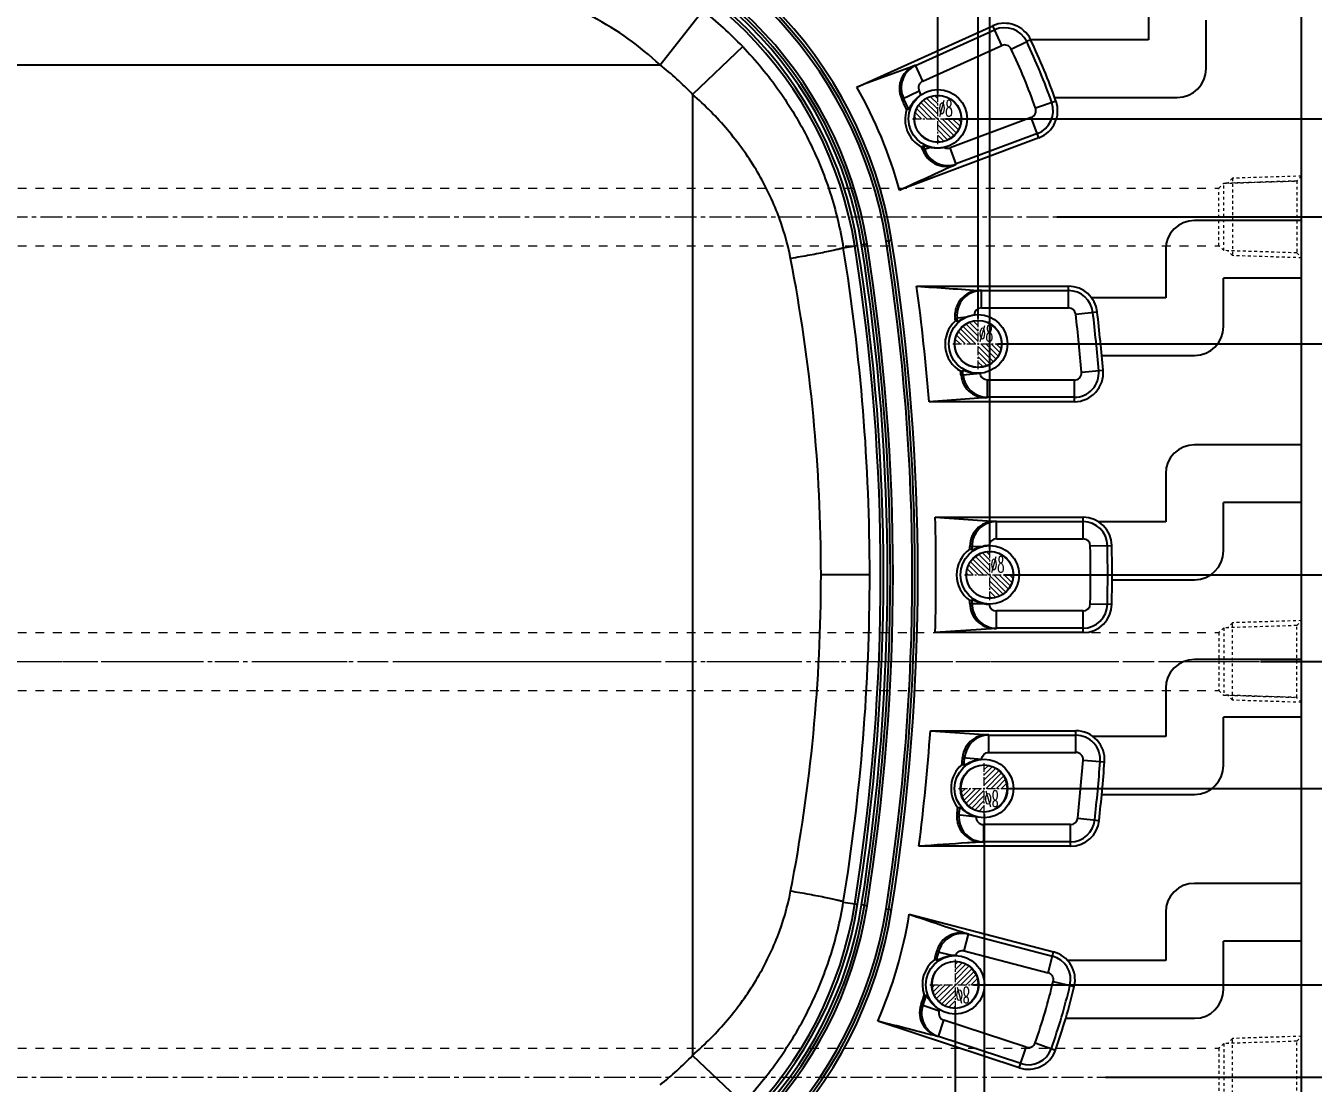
# Model space of a CAD drawing. Header units: millimetres. Extents: x -569 to 1807, y -7664 to 1724.
# Drawn here: x 287.3 to 510.3, y -2468 to -2284.8 of the extents above; entities that cross this region are included whole.
import ezdxf
from ezdxf.enums import TextEntityAlignment as Align

# ---------------------------------------------------------------- set-up
doc = ezdxf.new("R2010")
doc.units = ezdxf.units.MM
doc.header["$LTSCALE"] = 16.335
doc.header["$PDMODE"] = 3
doc.header["$PDSIZE"] = 0.3125
doc.linetypes.add('CENTER', pattern=[0.6, 0.375, -0.075, 0.075, -0.075])
doc.linetypes.add('HIDDEN', pattern=[0.2, 0.1, -0.1])
doc.layers.get('0').update_dxf_attribs({"linetype": 'CONTINUOUS'})
doc.layers.get('Defpoints').update_dxf_attribs({"linetype": 'CONTINUOUS'})
for name, color, linetype, lineweight in [('center', 1, 'CENTER', 9), ('cool', 153, 'HIDDEN', 9), ('epin', 13, 'CONTINUOUS', 9)]:
    doc.layers.add(name, color=color, linetype=linetype, lineweight=lineweight)
doc.layers.add('dim', color=3, linetype='CONTINUOUS')
doc.styles.get("Standard").update_dxf_attribs({"font": 'txt', "width": 0.8})
doc.styles.add('TXT05', font='txt.shx', dxfattribs={"width": 0.5, "bigfont": 'gbcbig.shx'})
doc.dimstyles.new('副本 ISO-25-1', dxfattribs={"dimtxt": 10, "dimasz": 10, "dimexe": 0, "dimexo": 0, "dimgap": 0, "dimtad": 1, "dimtxsty": 'Standard', "dimcen": 0, "dimclrd": 6, "dimclre": 6, "dimclrt": 4, "dimazin": 0, "dimtfac": 1, "dimtofl": 0, "dimtmove": 0, "dimatfit": 3, "dimfxl": 0, "dimarcsym": 0})

# ---------------------------------------------------------------- blocks, each defined once
blk = doc.blocks.new('cool_jt_f12')
at = {"layer": 'cool', "ltscale": 0.3}
for p, q in [((0, 7.0785), (0.856, 6.2225)), ((0, 7.0785), (12, 6.7035)), ((12, 6.7035), (12.856, 5.8475)), ((12, 6.7035), (12, -6.7035)), ((0.856, 6.2225), (0.856, -6.2225)), ((13.5, 5.827375), (0.856, 6.2225)), ((0.856, 6.2225), (13.5, 5.827375)), ((14.327375, 5), (13.5, 5.827375)), ((13.5, -5.827375), (13.5, 5.827375)), ((14.327375, -5), (14.327375, 5)), ((0.856, -6.2225), (0, -7.0785)), ((0.856, -6.2225), (13.5, -5.827375)), ((12, -6.7035), (12.856, -5.8475)), ((13.5, -5.827375), (14.327375, -5)), ((0, -7.0785), (12, -6.7035))]:
    blk.add_line(p, q, dxfattribs=at)
blk = doc.blocks.new('7')
at = {"layer": 'cool', "ltscale": 0.932966}
for p, q in [((72.6, -1087.21), (493.94, -1087.21)), ((72.6, -1097.21), (493.94, -1097.21))]:
    blk.add_line(p, q, dxfattribs=at)
at = {"layer": 'cool', "color": 1, "linetype": 'CENTER', "ltscale": 0.621977}
blk.add_line((58.27, -1092.21), (508.27, -1092.21), dxfattribs=at)
at = {"layer": 'cool', "ltscale": 0.932966, "rotation": 180}
blk.add_blockref('cool_jt_f12', (508.27, -1092.21), dxfattribs=at)
blk = doc.blocks.new('epin_ejp_8')
at = {"layer": 'epin'}
h = blk.add_hatch(dxfattribs=at)
h.set_pattern_fill('_ANSI31', color=123, scale=0.2, angle=90, style=0)
h.set_pattern_definition([(135, (-263.1036, 1313.3417), (-0.4490128, -0.4490128), [])])
h.paths.add_polyline_path([(0, 4, 0.414214), (-4, 0), (0, 0)])
h.paths.add_polyline_path([(4, 0), (0, 0), (0, -4, 0.414214)])
at = {"layer": 'epin', "color": 1, "linetype": 'CENTER', "ltscale": 0.248791}
for p, q in [((0, -4.4), (0, 4.4)), ((-4.4, 0), (4.4, 0))]:
    blk.add_line(p, q, dxfattribs=at)
at = {"layer": 'epin'}
blk.add_circle((0, 0), 4, dxfattribs=at)
at = {"layer": 'epin', "color": 6, "style": 'TXT05', "width": 0.5}
blk.add_text('%%c8', height=2.8, dxfattribs=at).set_placement((1.33, 1.8), align=Align.MIDDLE)
blk = doc.blocks.new('12')
at = {"layer": 'epin', "color": 4}
for p in [(-2439.62, 2309.4), (-2432.62, 2270.4), (-2430.62, 2230.4, 0)]:
    blk.add_blockref('epin_ejp_8', p, dxfattribs=at)
at = {"layer": 'epin', "color": 4, "xscale": -1, "rotation": 180}
for p in [(-2431.62, 2193.4), (-2436.62, 2159.4)]:
    blk.add_blockref('epin_ejp_8', p, dxfattribs=at)
blk = doc.blocks.new('*D325')
at = {"layer": 'Defpoints', "color": 0}
for p in [(283.27, -2394.91), (501.15, -2394.91), (512.47, -2394.91)]:
    blk.add_point(p, dxfattribs=at)
at = {"layer": 'dim', "color": 6, "lineweight": -2}
blk.add_line((501.15, -2394.91), (514.47, -2394.91), dxfattribs=at)
at = {"layer": 'dim', "color": 4, "insert": (513.47, -2392.41), "char_height": 5, "attachment_point": 5}
blk.add_mtext('0', dxfattribs=at)
blk = doc.blocks.new('*D326')
at = {"layer": 'Defpoints', "color": 0}
for p in [(456.76, -2379.91, 0), (512.47, -2379.91), (283.27, -2394.91)]:
    blk.add_point(p, dxfattribs=at)
at = {"layer": 'dim', "color": 6, "lineweight": -2}
blk.add_line((456.76, -2379.91), (517.8, -2379.91), dxfattribs=at)
at = {"layer": 'dim', "color": 4, "insert": (515.13, -2377.41), "char_height": 5, "attachment_point": 5}
blk.add_mtext('15', dxfattribs=at)
blk = doc.blocks.new('*D327')
at = {"layer": 'Defpoints', "color": 0}
for p in [(455.67, -2339.91), (512.47, -2339.91), (283.27, -2394.91)]:
    blk.add_point(p, dxfattribs=at)
at = {"layer": 'dim', "color": 6, "lineweight": -2}
blk.add_line((455.67, -2339.91), (519.13, -2339.91), dxfattribs=at)
at = {"layer": 'dim', "color": 4, "insert": (515.8, -2337.41), "char_height": 5, "attachment_point": 5}
blk.add_mtext('55', dxfattribs=at)
blk = doc.blocks.new('*D328')
at = {"layer": 'Defpoints', "color": 0}
for p in [(465.87, -2317.91), (512.47, -2317.91), (283.27, -2394.91)]:
    blk.add_point(p, dxfattribs=at)
at = {"layer": 'dim', "color": 6, "lineweight": -2}
blk.add_line((465.87, -2317.91), (519.13, -2317.91), dxfattribs=at)
at = {"layer": 'dim', "color": 4, "insert": (515.8, -2315.41), "char_height": 5, "attachment_point": 5}
blk.add_mtext('77', dxfattribs=at)
blk = doc.blocks.new('*D329')
at = {"layer": 'Defpoints', "color": 0}
for p in [(446.6, -2300.91), (512.47, -2300.91), (283.27, -2394.91)]:
    blk.add_point(p, dxfattribs=at)
at = {"layer": 'dim', "color": 6, "lineweight": -2}
blk.add_line((446.6, -2300.91), (519.13, -2300.91), dxfattribs=at)
at = {"layer": 'dim', "color": 4, "insert": (515.8, -2298.41), "char_height": 5, "attachment_point": 5}
blk.add_mtext('94', dxfattribs=at)
blk = doc.blocks.new('*D330')
at = {"layer": 'Defpoints', "color": 0}
for p in [(426.08, -2269.91), (512.47, -2269.91), (283.27, -2394.91)]:
    blk.add_point(p, dxfattribs=at)
at = {"layer": 'dim', "color": 6, "lineweight": -2}
blk.add_line((426.08, -2269.91), (521.8, -2269.91), dxfattribs=at)
at = {"layer": 'dim', "color": 4, "insert": (517.13, -2267.41), "char_height": 5, "attachment_point": 5}
blk.add_mtext('125', dxfattribs=at)
blk = doc.blocks.new('*D331')
at = {"layer": 'Defpoints', "color": 0}
for p in [(394.08, -2251.91), (512.47, -2251.91), (283.27, -2394.91)]:
    blk.add_point(p, dxfattribs=at)
at = {"layer": 'dim', "color": 6, "lineweight": -2}
blk.add_line((394.08, -2251.91), (521.8, -2251.91), dxfattribs=at)
at = {"layer": 'dim', "color": 4, "insert": (517.13, -2249.41), "char_height": 5, "attachment_point": 5}
blk.add_mtext('143', dxfattribs=at)
blk = doc.blocks.new('*D332')
at = {"layer": 'Defpoints', "color": 0}
for p in [(512.47, -2232.48), (299.27, -2239.91), (283.27, -2394.91)]:
    blk.add_point(p, dxfattribs=at)
at = {"layer": 'dim', "color": 6, "lineweight": -2}
for p, q in [((504.47, -2239.91), (508.47, -2232.48)), ((508.47, -2232.48), (521.8, -2232.48)), ((299.27, -2239.91), (504.47, -2239.91))]:
    blk.add_line(p, q, dxfattribs=at)
at = {"layer": 'dim', "color": 4, "insert": (517.13, -2229.98), "char_height": 5, "attachment_point": 5}
blk.add_mtext('155', dxfattribs=at)
blk = doc.blocks.new('*D333')
at = {"layer": 'Defpoints', "color": 0}
for p in [(329.27, -2241.91), (512.47, -2241.91), (283.27, -2394.91)]:
    blk.add_point(p, dxfattribs=at)
at = {"layer": 'dim', "color": 6, "lineweight": -2}
blk.add_line((329.27, -2241.91), (521.8, -2241.91), dxfattribs=at)
at = {"layer": 'dim', "color": 4, "insert": (517.13, -2239.41), "char_height": 5, "attachment_point": 5}
blk.add_mtext('153', dxfattribs=at)
blk = doc.blocks.new('*D334')
at = {"layer": 'Defpoints', "color": 0}
for p in [(467.07, -2204.91, 0), (512.47, -2204.91), (283.27, -2394.91)]:
    blk.add_point(p, dxfattribs=at)
at = {"layer": 'dim', "color": 6, "lineweight": -2}
blk.add_line((467.07, -2204.91), (521.13, -2204.91), dxfattribs=at)
at = {"layer": 'dim', "color": 4, "insert": (516.8, -2202.41), "char_height": 5, "attachment_point": 5}
blk.add_mtext('190', dxfattribs=at)
blk = doc.blocks.new('*D335')
at = {"layer": 'Defpoints', "color": 0}
for p in [(283.27, -2394.91), (457.67, -2416.91), (512.47, -2416.91)]:
    blk.add_point(p, dxfattribs=at)
at = {"layer": 'dim', "color": 6, "lineweight": -2}
blk.add_line((457.67, -2416.91), (519.13, -2416.91), dxfattribs=at)
at = {"layer": 'dim', "color": 4, "insert": (515.8, -2414.41), "char_height": 5, "attachment_point": 5}
blk.add_mtext('22', dxfattribs=at)
blk = doc.blocks.new('*D336')
at = {"layer": 'Defpoints', "color": 0}
for p in [(283.27, -2394.91), (451.46, -2450.91), (512.47, -2450.91)]:
    blk.add_point(p, dxfattribs=at)
at = {"layer": 'dim', "color": 6, "lineweight": -2}
blk.add_line((451.46, -2450.91), (519.13, -2450.91), dxfattribs=at)
at = {"layer": 'dim', "color": 4, "insert": (515.8, -2448.41), "char_height": 5, "attachment_point": 5}
blk.add_mtext('56', dxfattribs=at)
blk = doc.blocks.new('*D337')
at = {"layer": 'Defpoints', "color": 0}
for p in [(283.27, -2394.91), (474.29, -2466.91), (512.47, -2466.91)]:
    blk.add_point(p, dxfattribs=at)
at = {"layer": 'dim', "color": 6, "lineweight": -2}
blk.add_line((474.29, -2466.91), (519.13, -2466.91), dxfattribs=at)
at = {"layer": 'dim', "color": 4, "insert": (515.8, -2464.41), "char_height": 5, "attachment_point": 5}
blk.add_mtext('72', dxfattribs=at)
blk = doc.blocks.new('*D338')
at = {"layer": 'Defpoints', "color": 0}
for p in [(283.27, -2394.91), (431.72, -2482.91), (512.47, -2482.91)]:
    blk.add_point(p, dxfattribs=at)
at = {"layer": 'dim', "color": 6, "lineweight": -2}
blk.add_line((431.72, -2482.91), (519.13, -2482.91), dxfattribs=at)
at = {"layer": 'dim', "color": 4, "insert": (515.8, -2480.41), "char_height": 5, "attachment_point": 5}
blk.add_mtext('88', dxfattribs=at)
blk = doc.blocks.new('*D339')
at = {"layer": 'Defpoints', "color": 0}
for p in [(283.27, -2394.91), (399.24, -2504.91), (512.47, -2504.91)]:
    blk.add_point(p, dxfattribs=at)
at = {"layer": 'dim', "color": 6, "lineweight": -2}
blk.add_line((399.24, -2504.91), (519.8, -2504.91), dxfattribs=at)
at = {"layer": 'dim', "color": 4, "insert": (516.13, -2502.41), "char_height": 5, "attachment_point": 5}
blk.add_mtext('110', dxfattribs=at)
blk = doc.blocks.new('*D340')
at = {"layer": 'Defpoints', "color": 0}
for p in [(283.27, -2394.91), (323.27, -2518.41), (512.47, -2525)]:
    blk.add_point(p, dxfattribs=at)
at = {"layer": 'dim', "color": 6, "lineweight": -2}
for p, q in [((323.27, -2518.41), (504.47, -2518.41)), ((504.47, -2518.41), (508.47, -2525)), ((508.47, -2525), (527.8, -2525))]:
    blk.add_line(p, q, dxfattribs=at)
at = {"layer": 'dim', "color": 4, "insert": (520.13, -2522.09), "char_height": 5, "attachment_point": 5}
blk.add_mtext('123,5', dxfattribs=at)
blk = doc.blocks.new('*D341')
at = {"layer": 'Defpoints', "color": 0}
for p in [(283.27, -2394.91), (358.27, -2515.41), (512.47, -2515.41)]:
    blk.add_point(p, dxfattribs=at)
at = {"layer": 'dim', "color": 6, "lineweight": -2}
blk.add_line((358.27, -2515.41), (527.13, -2515.41), dxfattribs=at)
at = {"layer": 'dim', "color": 4, "insert": (519.8, -2512.5), "char_height": 5, "attachment_point": 5}
blk.add_mtext('120,5', dxfattribs=at)
blk = doc.blocks.new('*D342')
at = {"layer": 'Defpoints', "color": 0}
for p in [(283.27, -2394.91), (446.14, -2544.91), (512.47, -2544.91)]:
    blk.add_point(p, dxfattribs=at)
at = {"layer": 'dim', "color": 6, "lineweight": -2}
blk.add_line((446.14, -2544.91), (521.13, -2544.91), dxfattribs=at)
at = {"layer": 'dim', "color": 4, "insert": (516.8, -2542.41), "char_height": 5, "attachment_point": 5}
blk.add_mtext('150', dxfattribs=at)
blk = doc.blocks.new('*D343')
at = {"layer": 'Defpoints', "color": 0}
for p in [(283.27, -2394.91), (467.07, -2584.91, 0), (512.47, -2584.91)]:
    blk.add_point(p, dxfattribs=at)
at = {"layer": 'dim', "color": 6, "lineweight": -2}
blk.add_line((467.07, -2584.91), (521.13, -2584.91), dxfattribs=at)
at = {"layer": 'dim', "color": 4, "insert": (516.8, -2582.41), "char_height": 5, "attachment_point": 5}
blk.add_mtext('190', dxfattribs=at)
blk = doc.blocks.new('*D345')
at = {"layer": 'Defpoints', "color": 0}
for p in [(283.27, -2394.91), (323.27, -2520.74), (323.27, -2616.15)]:
    blk.add_point(p, dxfattribs=at)
at = {"layer": 'dim', "color": 6, "lineweight": -2}
blk.add_line((323.27, -2520.74), (323.27, -2622.15), dxfattribs=at)
at = {"layer": 'dim', "color": 4, "insert": (320.77, -2619.15), "char_height": 5, "attachment_point": 5, "rotation": 90}
blk.add_mtext('40', dxfattribs=at)
blk = doc.blocks.new('*D346')
at = {"layer": 'Defpoints', "color": 0}
for p in [(283.27, -2394.91), (358.27, -2516.61), (358.27, -2616.15)]:
    blk.add_point(p, dxfattribs=at)
at = {"layer": 'dim', "color": 6, "lineweight": -2}
blk.add_line((358.27, -2516.61), (358.27, -2622.82), dxfattribs=at)
at = {"layer": 'dim', "color": 4, "insert": (355.77, -2619.48), "char_height": 5, "attachment_point": 5, "rotation": 90}
blk.add_mtext('75', dxfattribs=at)
blk = doc.blocks.new('*D347')
at = {"layer": 'Defpoints', "color": 0}
for p in [(283.27, -2394.91), (401.27, -2505.75), (401.27, -2616.15)]:
    blk.add_point(p, dxfattribs=at)
at = {"layer": 'dim', "color": 6, "lineweight": -2}
blk.add_line((401.27, -2505.75), (401.27, -2624.15), dxfattribs=at)
at = {"layer": 'dim', "color": 4, "insert": (398.77, -2620.15), "char_height": 5, "attachment_point": 5, "rotation": 90}
blk.add_mtext('118', dxfattribs=at)
blk = doc.blocks.new('*D348')
at = {"layer": 'Defpoints', "color": 0}
for p in [(283.27, -2394.91), (430.27, -2485.43), (430.27, -2616.15)]:
    blk.add_point(p, dxfattribs=at)
at = {"layer": 'dim', "color": 6, "lineweight": -2}
blk.add_line((430.27, -2485.43), (430.27, -2625.48), dxfattribs=at)
at = {"layer": 'dim', "color": 4, "insert": (427.77, -2620.82), "char_height": 5, "attachment_point": 5, "rotation": 90}
blk.add_mtext('147', dxfattribs=at)
blk = doc.blocks.new('*D349')
at = {"layer": 'Defpoints', "color": 0}
for p in [(283.27, -2394.91), (453.27, -2421.31), (453.27, -2616.15)]:
    blk.add_point(p, dxfattribs=at)
at = {"layer": 'dim', "color": 6, "lineweight": -2}
blk.add_line((453.27, -2421.31), (453.27, -2624.82), dxfattribs=at)
at = {"layer": 'dim', "color": 4, "insert": (450.77, -2620.48), "char_height": 5, "attachment_point": 5, "rotation": 90}
blk.add_mtext('170', dxfattribs=at)
blk = doc.blocks.new('*D350')
at = {"layer": 'Defpoints', "color": 0}
for p in [(283.27, -2394.91), (448.27, -2455.31), (443.83, -2616.15)]:
    blk.add_point(p, dxfattribs=at)
at = {"layer": 'dim', "color": 6, "lineweight": -2}
for p, q in [((448.27, -2455.31), (448.27, -2608.15)), ((448.27, -2608.15), (443.83, -2612.15)), ((443.83, -2612.15), (443.83, -2625.48))]:
    blk.add_line(p, q, dxfattribs=at)
at = {"layer": 'dim', "color": 4, "insert": (441.33, -2620.82), "char_height": 5, "attachment_point": 5, "rotation": 90}
blk.add_mtext('165', dxfattribs=at)
blk = doc.blocks.new('*D351')
at = {"layer": 'Defpoints', "color": 0}
for p in [(283.27, -2394.91), (458.27, -2580.02, 0), (465.39, -2616.15)]:
    blk.add_point(p, dxfattribs=at)
at = {"layer": 'dim', "color": 6, "lineweight": -2}
for p, q in [((458.27, -2580.02), (458.27, -2608.15)), ((458.27, -2608.15), (465.39, -2612.15)), ((465.39, -2612.15), (465.39, -2625.48))]:
    blk.add_line(p, q, dxfattribs=at)
at = {"layer": 'dim', "color": 4, "insert": (462.89, -2620.82), "char_height": 5, "attachment_point": 5, "rotation": 90}
blk.add_mtext('175', dxfattribs=at)
blk = doc.blocks.new('*D353')
at = {"layer": 'Defpoints', "color": 0}
for p in [(299.27, -2173.03), (299.27, -2235.51), (283.27, -2394.91)]:
    blk.add_point(p, dxfattribs=at)
at = {"layer": 'dim', "color": 6, "lineweight": -2}
blk.add_line((299.27, -2235.51), (299.27, -2167.7), dxfattribs=at)
at = {"layer": 'dim', "color": 4, "insert": (296.77, -2170.37), "char_height": 5, "attachment_point": 5, "rotation": 90}
blk.add_mtext('16', dxfattribs=at)
blk = doc.blocks.new('*D354')
at = {"layer": 'Defpoints', "color": 0}
for p in [(329.27, -2173.03), (329.27, -2237.51), (283.27, -2394.91)]:
    blk.add_point(p, dxfattribs=at)
at = {"layer": 'dim', "color": 6, "lineweight": -2}
blk.add_line((329.27, -2237.51), (329.27, -2166.37), dxfattribs=at)
at = {"layer": 'dim', "color": 4, "insert": (326.77, -2169.7), "char_height": 5, "attachment_point": 5, "rotation": 90}
blk.add_mtext('46', dxfattribs=at)
blk = doc.blocks.new('*D355')
at = {"layer": 'Defpoints', "color": 0}
for p in [(393.27, -2173.03), (393.27, -2247.51), (283.27, -2394.91)]:
    blk.add_point(p, dxfattribs=at)
at = {"layer": 'dim', "color": 6, "lineweight": -2}
blk.add_line((393.27, -2247.51), (393.27, -2165.7), dxfattribs=at)
at = {"layer": 'dim', "color": 4, "insert": (390.77, -2169.37), "char_height": 5, "attachment_point": 5, "rotation": 90}
blk.add_mtext('110', dxfattribs=at)
blk = doc.blocks.new('*D356')
at = {"layer": 'Defpoints', "color": 0}
for p in [(424.27, -2173.03), (424.27, -2265.51), (283.27, -2394.91)]:
    blk.add_point(p, dxfattribs=at)
at = {"layer": 'dim', "color": 6, "lineweight": -2}
blk.add_line((424.27, -2265.51), (424.27, -2165.03), dxfattribs=at)
at = {"layer": 'dim', "color": 4, "insert": (421.77, -2169.03), "char_height": 5, "attachment_point": 5, "rotation": 90}
blk.add_mtext('141', dxfattribs=at)
blk = doc.blocks.new('*D357')
at = {"layer": 'Defpoints', "color": 0}
for p in [(445.27, -2173.03), (445.27, -2296.51), (283.27, -2394.91)]:
    blk.add_point(p, dxfattribs=at)
at = {"layer": 'dim', "color": 6, "lineweight": -2}
blk.add_line((445.27, -2296.51), (445.27, -2163.7), dxfattribs=at)
at = {"layer": 'dim', "color": 4, "insert": (442.77, -2168.37), "char_height": 5, "attachment_point": 5, "rotation": 90}
blk.add_mtext('162', dxfattribs=at)
blk = doc.blocks.new('*D358')
at = {"layer": 'Defpoints', "color": 0}
for p in [(459.09, -2173.03), (454.27, -2375.51, 0), (283.27, -2394.91)]:
    blk.add_point(p, dxfattribs=at)
at = {"layer": 'dim', "color": 6, "lineweight": -2}
for p, q in [((459.09, -2177.03), (459.09, -2165.03)), ((454.27, -2181.03), (459.09, -2177.03)), ((454.27, -2375.51), (454.27, -2181.03))]:
    blk.add_line(p, q, dxfattribs=at)
at = {"layer": 'dim', "color": 4, "insert": (456.59, -2169.03), "char_height": 5, "attachment_point": 5, "rotation": 90}
blk.add_mtext('171', dxfattribs=at)
blk = doc.blocks.new('*D359')
at = {"layer": 'Defpoints', "color": 0}
for p in [(452.27, -2173.03), (452.27, -2335.51), (283.27, -2394.91)]:
    blk.add_point(p, dxfattribs=at)
at = {"layer": 'dim', "color": 6, "lineweight": -2}
blk.add_line((452.27, -2335.51), (452.27, -2163.7), dxfattribs=at)
at = {"layer": 'dim', "color": 4, "insert": (449.77, -2168.37), "char_height": 5, "attachment_point": 5, "rotation": 90}
blk.add_mtext('169', dxfattribs=at)
blk = doc.blocks.new('*D360')
at = {"layer": 'Defpoints', "color": 0}
for p in [(468.07, -2173.03), (458.27, -2201.46, 0), (283.27, -2394.91)]:
    blk.add_point(p, dxfattribs=at)
at = {"layer": 'dim', "color": 6, "lineweight": -2}
for p, q in [((468.07, -2177.03), (468.07, -2163.7)), ((458.27, -2181.03), (468.07, -2177.03)), ((458.27, -2201.46), (458.27, -2181.03))]:
    blk.add_line(p, q, dxfattribs=at)
at = {"layer": 'dim', "color": 4, "insert": (465.57, -2168.37), "char_height": 5, "attachment_point": 5, "rotation": 90}
blk.add_mtext('175', dxfattribs=at)

msp = doc.modelspace()

# ---------------------------------------------------------------- linework, layer by layer
at = {"color": 7, "linetype": 'Continuous'}
for p, q in [((508.267, -2557.913), (508.267, -2231.913)), ((481.729, -2278.849), (481.729, -2287.219)), ((397.182, -2291.584), (404.588, -2282.149)), ((431.255, -2295.413), (454.79, -2284.81)), ((456.331, -2288.232), (454.79, -2284.81)), ((491.729, -2292.219), (491.729, -2283.849)), ((441.426, -2291.674), (455.106, -2285.511)), ((461.346, -2287.22), (460.664, -2287.549)), ((481.729, -2287.219), (461.358, -2287.219)), ((411.482, -2288.405), (402.809, -2296.689)), ((442.651, -2294.394), (456.331, -2288.232)), ((457.97, -2288.832), (460.664, -2287.549)), ((169.352, -2291.584), (397.182, -2291.584)), ((442.651, -2294.394), (441.415, -2291.651)), ((439.027, -2297.521), (442.039, -2296.073)), ((402.809, -2296.689), (402.809, -2463.136)), ((465.739, -2297.844), (462.199, -2299.087)), ((465.506, -2297.219), (486.729, -2297.219)), ((461.46, -2300.669), (447.413, -2305.94)), ((462.778, -2304.182), (461.46, -2300.669)), ((462.778, -2304.182), (438.611, -2313.251)), ((462.508, -2303.462), (448.461, -2308.734)), ((442.638, -2306.277), (443.819, -2305.867)), ((448.47, -2308.758), (447.413, -2305.94)), ((508.267, -2318.537), (489.729, -2318.537)), ((428.909, -2323.252), (431.386, -2322.861)), ((433.02, -2322.603), (432.07, -2322.753)), ((436.308, -2322.083), (437.258, -2321.933)), ((484.729, -2323.537), (484.729, -2331.906)), ((508.267, -2328.537), (494.729, -2328.537)), ((494.729, -2336.906), (494.729, -2328.537)), ((441.605, -2329.913), (467.917, -2329.913)), ((452.818, -2333.665), (452.818, -2330.681)), ((452.876, -2330.681), (467.917, -2330.681)), ((467.917, -2333.665), (467.917, -2329.913)), ((484.729, -2331.906), (471.912, -2331.906)), ((452.818, -2333.665), (467.917, -2333.665)), ((448.259, -2335.449), (450.241, -2335.216)), ((469.157, -2334.772), (472.875, -2334.352)), ((473.658, -2341.906), (489.729, -2341.906)), ((449.291, -2345.329), (449.648, -2345.297)), ((452.617, -2345.007), (449.648, -2345.297)), ((470.164, -2344.804), (473.902, -2344.476)), ((468.921, -2346.16), (453.861, -2346.16)), ((453.861, -2349.209), (453.861, -2346.16)), ((468.921, -2349.913), (468.921, -2346.16)), ((453.861, -2349.209), (443.752, -2349.913)), ((468.921, -2349.144), (453.861, -2349.144)), ((468.921, -2349.913), (443.752, -2349.913)), ((508.267, -2357.383), (489.729, -2357.383)), ((484.729, -2362.383), (484.729, -2370.752)), ((508.267, -2367.383), (494.729, -2367.383)), ((494.729, -2375.752), (494.729, -2367.383)), ((444.821, -2369.913), (470.423, -2369.913)), ((444.821, -2369.913), (455.422, -2370.647)), ((455.422, -2373.665), (455.422, -2370.647)), ((455.422, -2370.681), (470.423, -2370.681)), ((470.423, -2373.665), (470.423, -2369.913)), ((484.729, -2370.752), (473.196, -2370.752)), ((455.422, -2373.665), (470.423, -2373.665)), ((450.832, -2374.972), (453.101, -2374.943)), ((471.671, -2374.897), (475.412, -2374.85)), ((433.48, -2379.913), (425.045, -2379.913)), ((475.443, -2380.752), (489.729, -2380.752)), ((450.832, -2384.853), (453.101, -2384.883)), ((471.671, -2384.928), (475.423, -2384.975)), ((470.423, -2386.16), (455.422, -2386.16)), ((455.422, -2389.178), (455.422, -2386.16)), ((470.423, -2389.913), (470.423, -2386.16)), ((455.422, -2389.178), (444.821, -2389.913)), ((470.423, -2389.913), (444.821, -2389.913)), ((470.423, -2389.144), (455.422, -2389.144)), ((508.267, -2394.556), (489.729, -2394.556)), ((484.729, -2399.556), (484.729, -2407.926)), ((508.267, -2404.556), (494.729, -2404.556)), ((494.729, -2412.926), (494.729, -2404.556)), ((443.981, -2406.913), (469.173, -2406.913)), ((443.981, -2406.913), (454.123, -2407.618)), ((454.123, -2410.665), (454.123, -2407.618)), ((454.123, -2407.681), (469.173, -2407.681)), ((469.173, -2410.665), (469.173, -2406.913)), ((484.729, -2407.926), (472.19, -2407.926)), ((449.549, -2411.531), (452.88, -2411.809)), ((454.123, -2410.665), (469.173, -2410.665)), ((470.417, -2412.012), (474.147, -2412.311)), ((473.657, -2417.926), (489.729, -2417.926)), ((448.596, -2421.412), (451.697, -2421.752)), ((468.245, -2423.16), (453.159, -2423.16)), ((453.159, -2423.16), (453.159, -2426.144)), ((468.245, -2426.913), (468.245, -2423.16)), ((469.486, -2422.044), (473.217, -2422.437)), ((468.245, -2426.913), (441.996, -2426.913)), ((468.245, -2426.144), (453.213, -2426.145)), ((508.267, -2433.345), (489.729, -2433.345)), ((428.909, -2436.574), (431.386, -2436.965)), ((433.02, -2437.223), (432.07, -2437.073)), ((436.308, -2437.742), (437.258, -2437.892)), ((440.316, -2438.698), (465.299, -2445.191)), ((484.729, -2438.345), (484.729, -2446.714)), ((449.833, -2445.049), (450.59, -2442.136)), ((450.584, -2442.161), (465.105, -2445.935)), ((508.267, -2443.345), (494.729, -2443.345)), ((494.729, -2451.714), (494.729, -2443.345)), ((447.761, -2445.846), (445.05, -2445.213)), ((449.833, -2445.049), (464.355, -2448.823)), ((464.355, -2448.823), (465.299, -2445.191)), ((484.729, -2446.714), (467.783, -2446.714)), ((465.255, -2450.318), (468.896, -2451.182)), ((442.374, -2454.298), (445.521, -2455.424)), ((467.426, -2456.714), (489.729, -2456.714)), ((459.379, -2465.292), (434.864, -2457.208)), ((445.362, -2459.887), (446.305, -2457.029)), ((460.554, -2461.728), (446.305, -2457.029)), ((459.619, -2464.562), (445.37, -2459.863)), ((462.121, -2460.959), (465.659, -2462.21)), ((402.809, -2463.136), (411.482, -2471.42)), ((459.379, -2465.292), (460.554, -2461.728))]:
    msp.add_line(p, q, dxfattribs=at)
for centre, radius in [((445.267, -2300.913), 5.08), ((445.267, -2300.913), 4.084), ((452.267, -2339.913), 5.08), ((452.267, -2339.913), 4.084), ((454.267, -2379.913), 5.08), ((454.267, -2379.913), 4.084), ((453.267, -2416.913), 5.08), ((453.267, -2416.913), 4.084), ((448.267, -2450.913), 5.08), ((448.267, -2450.913), 4.084)]:
    msp.add_circle(centre, radius, dxfattribs=at)
for centre, radius, start, end in [((364.32, -2333.451), 73.841, 8.97361, 81.25099), ((364.32, -2333.451), 72.88, 8.97361, 81.25099), ((364.32, -2333.451), 73.345, 8.97361, 81.25099), ((364.32, -2333.451), 69.551, 8.97361, 81.25099), ((364.32, -2333.451), 67.399, 8.97361, 81.25099), ((364.32, -2333.451), 67.897, 8.97361, 81.25099), ((364.32, -2333.451), 68.589, 8.97361, 81.25099), ((364.32, -2333.451), 69.086, 8.97361, 81.25099), ((364.32, -2333.451), 65.218, 43.68557, 51.87143), ((456.844, -2289.369), 5, 25.47501, 114.25099), ((456.844, -2289.369), 4.231, 25.47501, 114.25099), ((364.32, -2333.451), 107.477, 19.34533, 25.47768), ((456.844, -2289.369), 1.248, 25.47501, 114.25099), ((364.32, -2333.451), 103.736, 19.34533, 25.47501), ((364.32, -2333.451), 106.719, 19.34533, 25.47501), ((364.32, -2333.451), 53.224, 43.68556, 51.87143), ((443.164, -2295.532), 4.231, 114.25099, 205.68491), ((486.729, -2292.219), 5, 270, 0), ((364.32, -2333.451), 76.988, 15.21116, 29.60922), ((443.164, -2295.532), 1.248, 114.25099, 205.68491), ((364.32, -2333.451), 86.24, 25.19395, 25.68491), ((364.32, -2333.451), 82.898, 24.30242, 25.68493), ((364.32, -2333.451), 83.257, 24.27071, 25.68491), ((461.022, -2299.501), 4.231, 290.56935, 19.34533), ((461.022, -2299.501), 5, 290.56935, 19.34533), ((444.946, -2301.042), 5.353, 161.43371, 242.39609), ((443.399, -2310.261), 11.482, 106.08092, 107.88441), ((461.022, -2299.501), 1.248, 290.56935, 19.34533), ((437.448, -2295.458), 11.482, 295.91309, 297.71658), ((364.32, -2333.451), 82.898, 19.13544, 19.49512), ((364.32, -2333.451), 83.257, 19.13543, 19.52679), ((446.974, -2304.772), 4.231, 199.13543, 290.56935), ((446.974, -2304.772), 1.248, 242.07109, 290.56935), ((489.729, -2323.537), 5, 90, 180), ((70.097, -2379.913), 365.269, 351.02638, 8.97361), ((70.097, -2379.913), 365.766, 351.02638, 8.97361), ((70.097, -2379.913), 366.459, 351.02638, 8.97361), ((70.097, -2379.913), 366.956, 351.02638, 8.97361), ((70.097, -2379.913), 367.42, 351.02638, 8.97361), ((70.097, -2379.913), 370.749, 351.02638, 8.97361), ((70.097, -2379.913), 371.214, 351.02638, 8.97361), ((70.097, -2379.913), 371.711, 351.02638, 8.97361), ((135.976, -2380.057), 289.069, 0.02852, 10.95498), ((78.979, -2380), 354.501, 0.01409, 9.21146), ((70.097, -2379.913), 374.858, 4.59031, 7.66518), ((452.818, -2334.913), 4.231, 89.22708, 186.70599), ((467.917, -2334.913), 4.989, 6.45366, 90), ((467.917, -2334.913), 4.231, 6.45366, 90), ((452.818, -2334.913), 1.248, 90, 178.18326), ((467.917, -2334.913), 1.248, 6.45366, 90), ((451.939, -2339.946), 5.421, 131.96503, 239.98768), ((70.097, -2379.913), 380.768, 6.63506, 6.70599), ((446.411, -2348.36), 12.588, 79.60615, 81.30509), ((70.097, -2379.913), 381.126, 6.61943, 6.70599), ((70.097, -2379.913), 401.605, 5.0153, 6.45366), ((70.097, -2379.913), 404.589, 5.0153, 6.45366), ((70.097, -2379.913), 405.347, 5.0153, 6.45366), ((489.729, -2336.906), 5, 270, 0), ((444.789, -2332.861), 12.588, 290.64515, 292.34409), ((70.097, -2379.913), 380.768, 5.21105, 5.31518), ((70.097, -2379.913), 381.126, 5.21105, 5.33082), ((453.861, -2344.913), 4.231, 185.21105, 270), ((468.921, -2344.913), 5, 270, 5.0153), ((468.921, -2344.913), 4.231, 270, 5.0153), ((468.921, -2344.913), 1.248, 270, 5.0153), ((489.729, -2362.383), 5, 90, 180), ((70.097, -2379.913), 374.858, 358.47135, 1.52865), ((455.422, -2374.913), 4.231, 90, 180.74343), ((470.423, -2374.913), 4.989, 0.71558, 90), ((470.423, -2374.913), 4.231, 0.71558, 90), ((455.422, -2374.913), 1.248, 90, 176.01617), ((470.423, -2374.913), 1.248, 0.71558, 90), ((453.938, -2379.914), 5.428, 124.82848, 235.17144), ((70.097, -2379.913), 380.768, 0.67021, 0.74343), ((447.465, -2387.636), 12.636, 72.81628, 74.51602), ((70.097, -2379.913), 381.126, 0.65373, 0.74343), ((454.289, -2380.869), 6.044, 91.06065, 101.33252), ((70.097, -2379.913), 401.605, 359.28442, 0.71558), ((70.097, -2379.913), 404.589, 359.28442, 0.71558), ((70.097, -2379.913), 405.347, 359.28442, 0.71558), ((489.729, -2375.752), 5, 270, 0), ((135.976, -2379.769), 289.069, 349.04502, 359.97148), ((78.976, -2379.825), 354.504, 350.78857, 359.98587), ((70.097, -2379.913), 380.768, 359.25657, 359.3298), ((447.465, -2372.189), 12.636, 285.48398, 287.18372), ((455.422, -2384.913), 4.231, 179.25657, 270), ((70.097, -2379.913), 381.126, 359.25657, 359.34627), ((454.285, -2378.99), 6.01, 258.63868, 268.96815), ((455.422, -2384.913), 1.248, 183.98383, 270), ((470.423, -2384.913), 1.248, 270, 359.28442), ((470.423, -2384.913), 4.231, 270, 359.28442), ((470.423, -2384.913), 5, 270, 359.28442), ((489.729, -2399.556), 5, 90, 180), ((70.097, -2379.913), 374.858, 352.79724, 355.86956), ((454.123, -2411.913), 4.231, 90, 175.23669), ((469.173, -2411.913), 4.989, 355.41554, 90), ((469.173, -2411.913), 4.231, 355.41554, 90), ((70.097, -2379.913), 380.768, 355.046, 355.23669), ((70.097, -2379.913), 381.126, 355.03783, 355.23669), ((469.173, -2411.913), 1.248, 355.41554, 90), ((70.097, -2379.913), 401.605, 353.97824, 355.41554), ((452.939, -2416.881), 5.379, 130.54829, 218.4129), ((446.866, -2424.241), 11.733, 75.54924, 77.31979), ((70.097, -2379.913), 404.589, 353.97824, 355.41554), ((70.097, -2379.913), 405.347, 353.97824, 355.41554), ((489.729, -2412.926), 5, 270, 0), ((70.097, -2379.913), 380.768, 353.74292, 353.92294), ((448.387, -2408.495), 11.733, 271.64914, 273.41969), ((70.097, -2379.913), 381.126, 353.74292, 353.9311), ((453.159, -2421.913), 4.231, 173.74292, 270.73056), ((453.493, -2416.093), 5.938, 252.38544, 254.57843), ((453.159, -2421.913), 1.248, 175.60219, 270), ((468.245, -2421.913), 1.248, 270, 353.97824), ((468.245, -2421.913), 4.231, 270, 353.97824), ((468.245, -2421.913), 5, 270, 353.97824), ((489.729, -2438.345), 5, 90, 180), ((364.32, -2426.374), 67.399, 278.749, 351.02638), ((364.32, -2426.374), 67.897, 278.749, 351.02638), ((364.32, -2426.374), 68.589, 278.749, 351.02638), ((364.32, -2426.374), 69.086, 278.749, 351.02638), ((364.32, -2426.374), 69.551, 278.749, 351.02638), ((364.32, -2426.374), 72.88, 278.749, 351.02638), ((364.32, -2426.374), 73.345, 278.749, 351.02638), ((364.32, -2426.374), 73.841, 278.749, 351.02638), ((364.32, -2426.374), 76.988, 336.39081, 350.78888), ((449.519, -2446.256), 4.231, 75.43065, 166.86457), ((364.32, -2426.374), 82.898, 345.91597, 346.86459), ((364.32, -2426.374), 83.257, 345.89852, 346.86457), ((449.519, -2446.256), 1.248, 75.43065, 159.82269), ((464.041, -2450.03), 4.989, 346.65467, 75.43065), ((447.936, -2450.815), 5.34, 126.93614, 200.44944), ((441.526, -2456.901), 10.838, 70.92579, 72.82575), ((448.255, -2451.722), 5.897, 89.09764, 94.80961), ((464.041, -2450.03), 4.231, 346.65467, 75.43065), ((464.041, -2450.03), 1.248, 346.65467, 75.43065), ((364.32, -2426.374), 103.736, 340.52499, 346.65467), ((364.32, -2426.374), 106.719, 340.52499, 346.65467), ((364.32, -2426.374), 107.477, 340.52499, 346.65467), ((489.729, -2451.714), 5, 270, 0), ((364.32, -2426.374), 82.898, 340.3151, 341.49588), ((446.695, -2455.844), 4.231, 160.31509, 251.74901), ((364.32, -2426.374), 83.257, 340.31509, 341.51329), ((445.813, -2442.236), 10.838, 254.58606, 256.48602), ((446.695, -2455.844), 1.248, 160.31509, 251.74901), ((364.32, -2426.374), 86.24, 340.31509, 340.44699), ((460.945, -2460.543), 1.248, 251.74901, 340.52499), ((364.32, -2426.374), 53.224, 308.12857, 316.31443), ((460.945, -2460.543), 5, 251.74901, 340.52499), ((460.945, -2460.543), 4.231, 251.74901, 340.52499)]:
    msp.add_arc(centre, radius, start, end, dxfattribs=at)
for points, knots in [([(397.182, -2291.584), (393.706, -2288.342), (386.001, -2282.754), (376.993, -2279.563), (372.431, -2278.714)], [0, 0, 0, 0, 0.5060023, 1, 1, 1, 1]), ([(411.482, -2288.405), (413.758, -2290.788), (417.966, -2295.894), (423.067, -2304.397), (426.833, -2313.569), (428.385, -2320), (428.909, -2323.252)], [0, 0, 0, 0, 0.2501705, 0.5001064, 0.7499858, 1, 1, 1, 1]), ([(441.415, -2291.651), (440.901, -2291.841), (439.922, -2292.436), (438.881, -2293.854), (438.464, -2295.671), (438.748, -2296.94), (439.027, -2297.521)], [0, 0, 0, 0, 0.2324782, 0.4714747, 0.7267989, 1, 1, 1, 1]), ([(419.777, -2325.123), (419.257, -2322.424), (417.697, -2317.081), (413.975, -2309.558), (408.986, -2302.659), (404.966, -2298.587), (402.809, -2296.689)], [0, 0, 0, 0, 0.2448002, 0.4925067, 0.7440753, 1, 1, 1, 1]), ([(440.218, -2299.229), (440.233, -2299.224), (440.263, -2299.191), (440.309, -2299.127), (440.369, -2299.03), (440.472, -2298.854), (440.629, -2298.586), (440.86, -2298.232), (441.149, -2297.85), (441.496, -2297.459), (441.9, -2297.081), (442.2, -2296.85), (442.357, -2296.74)], [0, 0, 0, 0, 0.013785, 0.0382671, 0.072744, 0.1160055, 0.2239846, 0.3533433, 0.499046, 0.6576764, 0.8263341, 1, 1, 1, 1]), ([(442.638, -2306.277), (442.849, -2306.886), (443.542, -2307.986), (445.119, -2308.982), (446.857, -2309.254), (447.971, -2308.985), (448.47, -2308.758)], [0, 0, 0, 0, 0.2732087, 0.5285349, 0.7675268, 1, 1, 1, 1]), ([(443.819, -2305.867), (443.692, -2305.84), (443.461, -2305.783), (443.19, -2305.706), (443.012, -2305.656), (442.912, -2305.631), (442.842, -2305.618), (442.801, -2305.616), (442.789, -2305.623)], [0, 0, 0, 0, 0.3672406, 0.6720535, 0.793987, 0.8912123, 0.9604574, 1, 1, 1, 1]), ([(446.39, -2305.875), (445.944, -2305.975), (445.076, -2306.061), (444.215, -2305.952), (443.819, -2305.867)], [0, 0, 0, 0, 0.5296791, 1, 1, 1, 1]), ([(428.909, -2323.252), (428.871, -2323.272), (428.769, -2323.313), (428.475, -2323.411), (427.927, -2323.554), (427.063, -2323.754), (425.939, -2323.991), (424.592, -2324.257), (422.514, -2324.647), (420.889, -2324.933), (419.777, -2325.123)], [0, 0, 0, 0, 0.0138949, 0.0350102, 0.0999202, 0.1957296, 0.3201449, 0.469411, 0.6371828, 1, 1, 1, 1]), ([(452.818, -2330.677), (452.527, -2330.654), (451.94, -2330.679), (450.79, -2330.953), (449.731, -2331.599), (448.928, -2332.545), (448.472, -2333.42), (448.222, -2334.41), (448.219, -2335.104), (448.259, -2335.449)], [0, 0, 0, 0, 0.1164111, 0.2328614, 0.4703772, 0.5955384, 0.7258881, 0.8612917, 1, 1, 1, 1]), ([(448.682, -2335.979), (448.703, -2335.983), (448.764, -2335.959), (448.867, -2335.909), (449.012, -2335.826), (449.193, -2335.721), (449.41, -2335.599), (449.758, -2335.417), (450.041, -2335.292), (450.241, -2335.216)], [0, 0, 0, 0, 0.0372873, 0.1050267, 0.2013781, 0.323213, 0.4671633, 0.6299631, 1, 1, 1, 1]), ([(450.241, -2335.216), (450.343, -2335.177), (450.776, -2335.024), (451.225, -2334.921), (451.571, -2334.873)], [0, 0, 0, 0, 0.2387655, 1, 1, 1, 1]), ([(449.291, -2345.329), (449.345, -2345.925), (449.702, -2347.073), (450.838, -2348.383), (452.296, -2349.13), (453.354, -2349.245), (453.861, -2349.209)], [0, 0, 0, 0, 0.2717114, 0.5281495, 0.7685086, 1, 1, 1, 1]), ([(452.615, -2344.988), (452.252, -2345.013), (451.716, -2345), (451.039, -2344.895), (450.6, -2344.793), (450.226, -2344.683), (449.93, -2344.585), (449.735, -2344.522), (449.627, -2344.5), (449.587, -2344.498), (449.574, -2344.504)], [0, 0, 0, 0, 0.352695, 0.5150117, 0.6618703, 0.7891567, 0.8918452, 0.963658, 0.9863443, 1, 1, 1, 1]), ([(453.861, -2346.16), (453.705, -2346.16), (453.39, -2346.1), (452.986, -2345.843), (452.705, -2345.454), (452.62, -2345.146), (452.606, -2344.99)], [0, 0, 0, 0, 0.2497537, 0.4998123, 0.7501125, 1, 1, 1, 1]), ([(455.422, -2370.647), (454.879, -2370.609), (453.75, -2370.746), (452.224, -2371.6), (451.096, -2373.071), (450.824, -2374.333), (450.832, -2374.972)], [0, 0, 0, 0, 0.2319483, 0.4714268, 0.7273035, 1, 1, 1, 1]), ([(451.198, -2375.564), (451.221, -2375.571), (451.294, -2375.552), (451.418, -2375.508), (451.597, -2375.431), (451.821, -2375.337), (452.088, -2375.231), (452.515, -2375.082), (452.859, -2374.991), (453.101, -2374.943)], [0, 0, 0, 0, 0.0366084, 0.1045086, 0.2018179, 0.3245825, 0.4688064, 0.6314581, 1, 1, 1, 1]), ([(450.832, -2384.853), (450.824, -2385.492), (451.096, -2386.754), (452.224, -2388.225), (453.75, -2389.079), (454.879, -2389.216), (455.422, -2389.178)], [0, 0, 0, 0, 0.2727043, 0.5285833, 0.768057, 1, 1, 1, 1]), ([(453.101, -2384.883), (452.859, -2384.834), (452.515, -2384.743), (452.088, -2384.594), (451.821, -2384.488), (451.597, -2384.394), (451.418, -2384.317), (451.294, -2384.274), (451.221, -2384.254), (451.198, -2384.261)], [0, 0, 0, 0, 0.3685118, 0.531139, 0.6753655, 0.7981438, 0.8954552, 0.9633747, 1, 1, 1, 1]), ([(454.123, -2407.618), (453.613, -2407.583), (452.55, -2407.699), (451.087, -2408.454), (449.951, -2409.775), (449.599, -2410.933), (449.549, -2411.531)], [0, 0, 0, 0, 0.2315172, 0.4718124, 0.7282127, 1, 1, 1, 1]), ([(449.794, -2412.879), (449.809, -2412.883), (449.851, -2412.871), (449.922, -2412.841), (450.021, -2412.789), (450.197, -2412.693), (450.465, -2412.545), (450.84, -2412.361), (451.28, -2412.18), (451.775, -2412.022), (452.313, -2411.902), (452.687, -2411.855), (452.877, -2411.84)], [0, 0, 0, 0, 0.0137154, 0.0378454, 0.0718315, 0.1145957, 0.2218165, 0.3509724, 0.4969442, 0.6561518, 0.8255526, 1, 1, 1, 1]), ([(452.869, -2411.839), (452.895, -2411.533), (453.177, -2410.913), (453.816, -2410.665), (454.123, -2410.665)], [0, 0, 0, 0, 0.5004952, 1, 1, 1, 1]), ([(451.697, -2421.752), (451.525, -2421.698), (451.193, -2421.575), (450.726, -2421.354), (450.306, -2421.112), (449.941, -2420.863), (449.636, -2420.625), (449.42, -2420.444), (449.277, -2420.327), (449.197, -2420.264), (449.137, -2420.224), (449.101, -2420.206), (449.087, -2420.207)], [0, 0, 0, 0, 0.176475, 0.347049, 0.5066381, 0.6520912, 0.7806537, 0.8866622, 0.9288089, 0.9623438, 0.9862398, 1, 1, 1, 1]), ([(448.596, -2421.412), (448.558, -2421.756), (448.567, -2422.446), (448.821, -2423.43), (449.28, -2424.299), (450.084, -2425.238), (451.14, -2425.878), (452.285, -2426.149), (452.87, -2426.174), (453.159, -2426.15)], [0, 0, 0, 0, 0.1386709, 0.2740671, 0.4044402, 0.5296403, 0.767221, 0.8836527, 1, 1, 1, 1]), ([(453.213, -2426.145), (452.279, -2426.209), (448.54, -2426.467), (444.801, -2426.721), (441.996, -2426.913)], [0, 0, 0, 0, 0.2497421, 1, 1, 1, 1]), ([(402.809, -2463.136), (404.966, -2461.238), (408.986, -2457.166), (413.975, -2450.267), (417.697, -2442.744), (419.257, -2437.402), (419.777, -2434.703)], [0, 0, 0, 0, 0.2559247, 0.5074933, 0.7551998, 1, 1, 1, 1]), ([(411.482, -2471.42), (413.758, -2469.037), (417.966, -2463.931), (423.067, -2455.428), (426.833, -2446.257), (428.385, -2439.825), (428.909, -2436.574)], [0, 0, 0, 0, 0.2501691, 0.5001037, 0.7499841, 1, 1, 1, 1]), ([(428.909, -2436.574), (428.869, -2436.552), (428.763, -2436.51), (428.455, -2436.409), (427.886, -2436.261), (426.996, -2436.057), (425.853, -2435.817), (424.5, -2435.551), (422.453, -2435.167), (420.86, -2434.887), (419.777, -2434.703)], [0, 0, 0, 0, 0.0145046, 0.0366285, 0.1043483, 0.2032904, 0.330128, 0.4801534, 0.6465552, 1, 1, 1, 1]), ([(450.59, -2442.136), (450.07, -2441.962), (448.934, -2441.812), (447.234, -2442.264), (445.77, -2443.419), (445.196, -2444.585), (445.05, -2445.213)], [0, 0, 0, 0, 0.2324782, 0.4714747, 0.7267989, 1, 1, 1, 1]), ([(445.068, -2446.659), (445.081, -2446.663), (445.119, -2446.655), (445.183, -2446.633), (445.272, -2446.594), (445.43, -2446.52), (445.669, -2446.406), (446, -2446.264), (446.382, -2446.123), (446.968, -2445.952), (447.437, -2445.873), (447.761, -2445.846)], [0, 0, 0, 0, 0.0140173, 0.0386098, 0.0731884, 0.1165849, 0.2245339, 0.3534701, 0.4982899, 0.6559248, 1, 1, 1, 1]), ([(442.374, -2454.298), (442.157, -2454.905), (442.007, -2456.197), (442.611, -2457.961), (443.795, -2459.262), (444.831, -2459.751), (445.362, -2459.887)], [0, 0, 0, 0, 0.2732087, 0.5285349, 0.7675268, 1, 1, 1, 1]), ([(445.587, -2455.237), (445.422, -2455.134), (445.106, -2454.916), (444.675, -2454.553), (444.302, -2454.172), (443.988, -2453.794), (443.734, -2453.438), (443.56, -2453.165), (443.445, -2452.982), (443.379, -2452.88), (443.329, -2452.813), (443.296, -2452.777), (443.281, -2452.774)], [0, 0, 0, 0, 0.1712878, 0.3378229, 0.4948827, 0.639926, 0.769899, 0.8799563, 0.9246026, 0.9604729, 0.9859809, 1, 1, 1, 1])]:
    msp.add_open_spline(points, degree=3, knots=knots, dxfattribs=at)
for points in [[(441.415, -2291.651), (438.028, -2292.904), (434.642, -2294.158), (431.255, -2295.413)], [(438.611, -2313.251), (441.897, -2311.754), (445.184, -2310.256), (448.47, -2308.758)], [(441.605, -2329.913), (445.362, -2330.169), (449.119, -2330.425), (452.876, -2330.681)], [(440.316, -2438.698), (443.74, -2439.844), (447.165, -2440.99), (450.59, -2442.136)], [(445.362, -2459.887), (441.863, -2458.994), (438.364, -2458.101), (434.864, -2457.208)]]:
    msp.add_open_spline(points, degree=3, dxfattribs=at)
at = {"layer": 'center', "color": 1, "linetype": 'CENTER', "ltscale": 2.674503}
msp.add_line((38.267, -2394.913), (528.267, -2394.913), dxfattribs=at)

# ---------------------------------------------------------------- block references
for name, p in [('12', (2884.883, -4610.308)), ('7', (0, -1302.703)), ('7', (0, -1374.703))]:
    msp.add_blockref(name, p)
at = {"xscale": -1, "rotation": 180}
msp.add_blockref('7', (0, -3410.123), dxfattribs=at)

# ---------------------------------------------------------------- dimensions: what is measured, and where the dimension line sits
at = {"layer": 'dim'}
for feature_location, offset, dtype, origin, picture, middle in [((445.267, -2296.513), (0, 123.48), 1, (283.267, -2394.913), '*D357', (442.767, -2168.366)), ((452.267, -2335.513), (0, 162.48), 1, (283.267, -2394.913), '*D359', (449.767, -2168.366)), ((458.267, -2201.456, 0), (9.802, 28.423), 1, (283.267, -2394.913), '*D360', (465.569, -2168.366)), ((424.267, -2265.513), (0, 92.48), 1, (283.267, -2394.913), '*D356', (421.767, -2169.033)), ((454.267, -2375.513, 0), (4.824, 202.48), 1, (283.267, -2394.913), '*D358', (456.592, -2169.033)), ((393.267, -2247.513), (0, 74.48), 1, (283.267, -2394.913), '*D355', (390.767, -2169.366)), ((329.267, -2237.513), (0, 64.48), 1, (283.267, -2394.913), '*D354', (326.767, -2169.7)), ((299.267, -2235.513), (0, 62.48), 1, (283.267, -2394.913), '*D353', (296.767, -2170.366)), ((467.067, -2204.913, 0), (45.399, 0), 0, (283.267, -2394.913), '*D334', (516.8, -2202.413)), ((299.267, -2239.913), (213.199, 7.429), 0, (283.267, -2394.913), '*D332', (517.133, -2229.984)), ((329.267, -2241.913), (183.199, 0), 0, (283.267, -2394.913), '*D333', (517.133, -2239.413)), ((394.084, -2251.913), (118.382, 0), 0, (283.267, -2394.913), '*D331', (517.133, -2249.413)), ((426.078, -2269.913), (86.389, 0), 0, (283.267, -2394.913), '*D330', (517.133, -2267.413)), ((446.599, -2300.913), (65.867, 0), 0, (283.267, -2394.913), '*D329', (515.8, -2298.413)), ((465.87, -2317.913), (46.596, 0), 0, (283.267, -2394.913), '*D328', (515.8, -2315.413)), ((455.674, -2339.913), (56.793, 0), 0, (283.267, -2394.913), '*D327', (515.8, -2337.413)), ((456.756, -2379.913, 0), (55.711, 0), 0, (283.267, -2394.913), '*D326', (515.133, -2377.413)), ((501.15385888, -2394.91261242), (11.312422948, 0), 0, (283.267278569, -2394.91261242), '*D325', (513.466281828, -2392.41261242)), ((457.667, -2416.913), (54.799, 0), 0, (283.267, -2394.913), '*D335', (515.8, -2414.413)), ((451.465, -2450.913), (61.002, 0), 0, (283.267, -2394.913), '*D336', (515.8, -2448.413)), ((474.293, -2466.913), (38.174, 0), 0, (283.267, -2394.913), '*D337', (515.8, -2464.413)), ((431.724, -2482.913), (80.742, 0), 0, (283.267, -2394.913), '*D338', (515.8, -2480.413)), ((399.24, -2504.913), (113.226, 0), 0, (283.267, -2394.913), '*D339', (516.133, -2502.413)), ((323.267, -2518.413), (189.199, -6.59), 0, (283.267, -2394.913), '*D340', (520.133, -2522.086)), ((358.267, -2515.413), (154.199, 0), 0, (283.267, -2394.913), '*D341', (519.8, -2512.496)), ((446.139, -2544.913), (66.327, 0), 0, (283.267, -2394.913), '*D342', (516.8, -2542.413)), ((467.067, -2584.913, 0), (45.399, 0), 0, (283.267, -2394.913), '*D343', (516.8, -2582.413)), ((323.267, -2520.739), (0, -95.41), 1, (283.267, -2394.913), '*D345', (320.767, -2619.149)), ((358.267, -2516.608), (0, -99.541), 1, (283.267, -2394.913), '*D346', (355.767, -2619.482)), ((401.267, -2505.746), (0, -110.403), 1, (283.267, -2394.913), '*D347', (398.767, -2620.149)), ((430.267, -2485.428), (0, -130.721), 1, (283.267, -2394.913), '*D348', (427.767, -2620.815)), ((453.267, -2421.313), (0, -194.836), 1, (283.267, -2394.913), '*D349', (450.767, -2620.482)), ((448.267, -2455.313), (-4.436, -160.836), 1, (283.267, -2394.913), '*D350', (441.331, -2620.815)), ((458.267, -2580.015, 0), (7.126, -36.134), 1, (283.267, -2394.913), '*D351', (462.893, -2620.815))]:
    dim = msp.add_ordinate_dim(feature_location=feature_location, offset=offset, dtype=dtype, origin=origin, dimstyle='副本 ISO-25-1', override={"dimtxt": 5, "dimasz": 2, "dimfxl": 1.25, "dimarcsym": 1}, dxfattribs=at)
    dim.commit()
    dim.dimension.update_dxf_attribs({"geometry": picture, "text_midpoint": middle})

doc.saveas('drawing.dxf')
